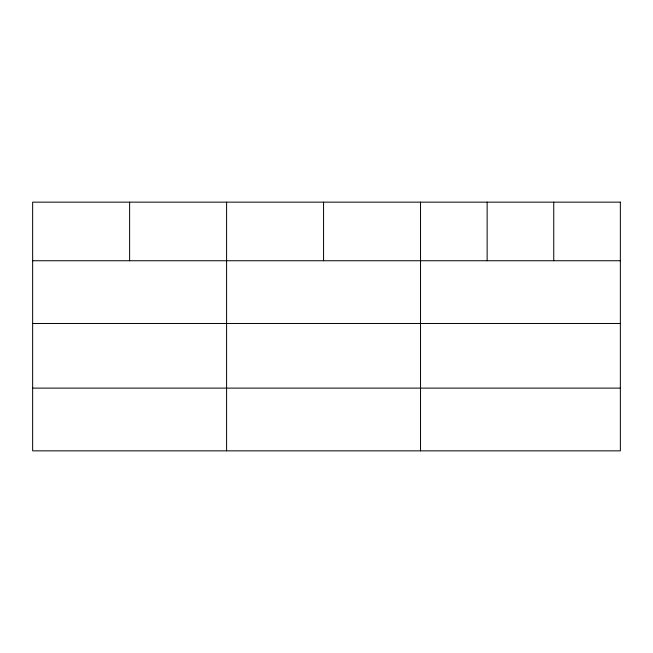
<?xml version="1.0" encoding="UTF-8"?>
<svg xmlns="http://www.w3.org/2000/svg" width="653" height="653" viewBox="0 0 653 653"><rect width="100%" height="100%" fill="white"/><g stroke="black" fill="none" stroke-linecap="round" stroke-linejoin="round"><path stroke-width="0.98" d="M32.65 260.743L620.35 260.743M32.65 323.48L620.35 323.48M32.65 388.119L620.35 388.119M553.744 202.152L553.744 260.743M487.138 202.152L487.138 260.743M420.532 202.152L420.532 450.848M323.561 202.152L323.561 260.743M226.591 202.152L226.591 450.848M129.621 202.152L129.621 260.743M620.35 202.152L32.65 202.152L32.65 450.848L620.35 450.848L620.35 202.152"/></g></svg>
